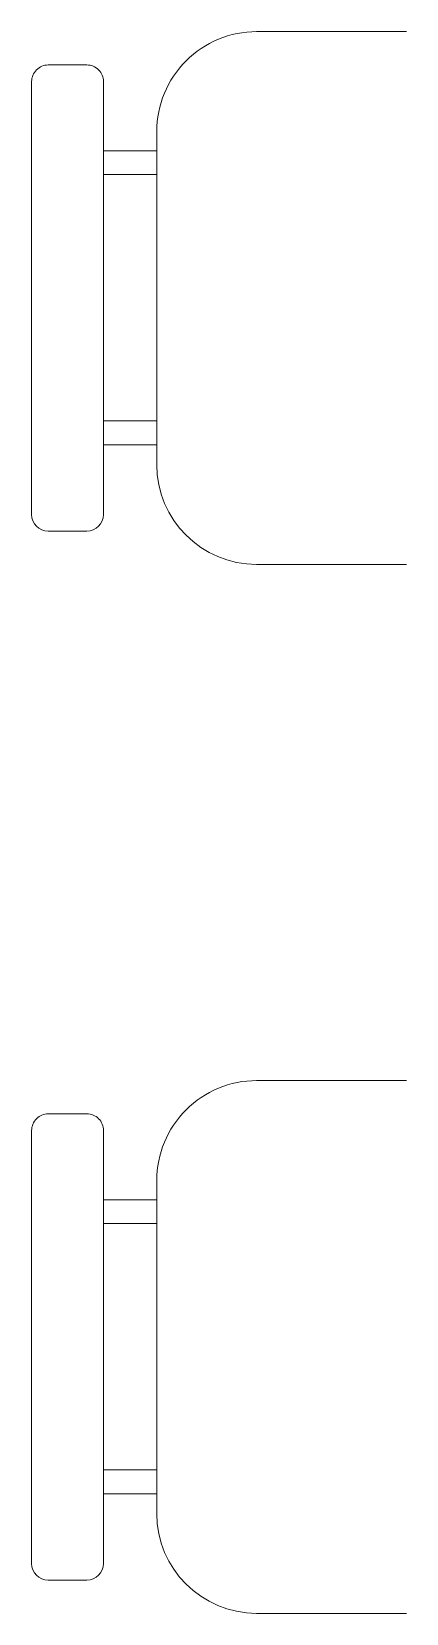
# Model space of a CAD drawing. Header units: inches. Extents: x -1714 to 6424, y -1550 to 970.
# Drawn here: x -1004.37 to -993.11, y 402.78 to 450.28 of the extents above; entities that cross this region are included whole.
import ezdxf

# ---------------------------------------------------------------- set-up
doc = ezdxf.new("R2010")
doc.units = ezdxf.units.IN
doc.header["$MEASUREMENT"] = 0
doc.layers.add('I-FURN', color=30, linetype='Continuous', lineweight=9)

# ---------------------------------------------------------------- blocks, each defined once
blk = doc.blocks.new('Chair-Stacking - Chair-Stacking-1470448-L1 - Architectural')
at = {"layer": 'I-FURN'}
for p, q in [((-13.549, 4.972), (-0.549, 4.972)), ((-14.049, 3.313), (-14.049, 4.472)), ((-0.049, 3.313), (-0.049, 4.472)), ((-13.549, 2.813), (-0.549, 2.813)), ((-11.456, 1.211), (-11.456, 2.813)), ((-10.737, 1.211), (-10.737, 2.813)), ((-3.337, 1.211), (-3.337, 2.813)), ((-2.632, 1.211), (-2.632, 2.813)), ((-12.049, 1.211), (-2.049, 1.211)), ((-11.456, 1.211), (-10.737, 1.211)), ((-2.632, 1.211), (-3.337, 1.211)), ((-15.049, -6.289), (-15.049, -1.789)), ((0.951, -6.289), (0.951, -1.789))]:
    blk.add_line(p, q, dxfattribs=at)
for centre, radius, start, end in [((-13.549, 4.472), 0.5, 90, 180), ((-0.549, 4.472), 0.5, 360, 90), ((-13.549, 3.313), 0.5, 180, 270), ((-0.549, 3.313), 0.5, 270, 0), ((-12.049, -1.789), 3, 90, 180), ((-2.049, -1.789), 3, 360, 90)]:
    blk.add_arc(centre, radius, start, end, dxfattribs=at)

msp = doc.modelspace()

# ---------------------------------------------------------------- block references
at = {"layer": 'I-FURN', "rotation": 89.99999999999993}
for p in [(-999.39684, 449.32516), (-999.39684, 417.82516)]:
    msp.add_blockref('Chair-Stacking - Chair-Stacking-1470448-L1 - Architectural', p, dxfattribs=at)

doc.saveas('drawing.dxf')
